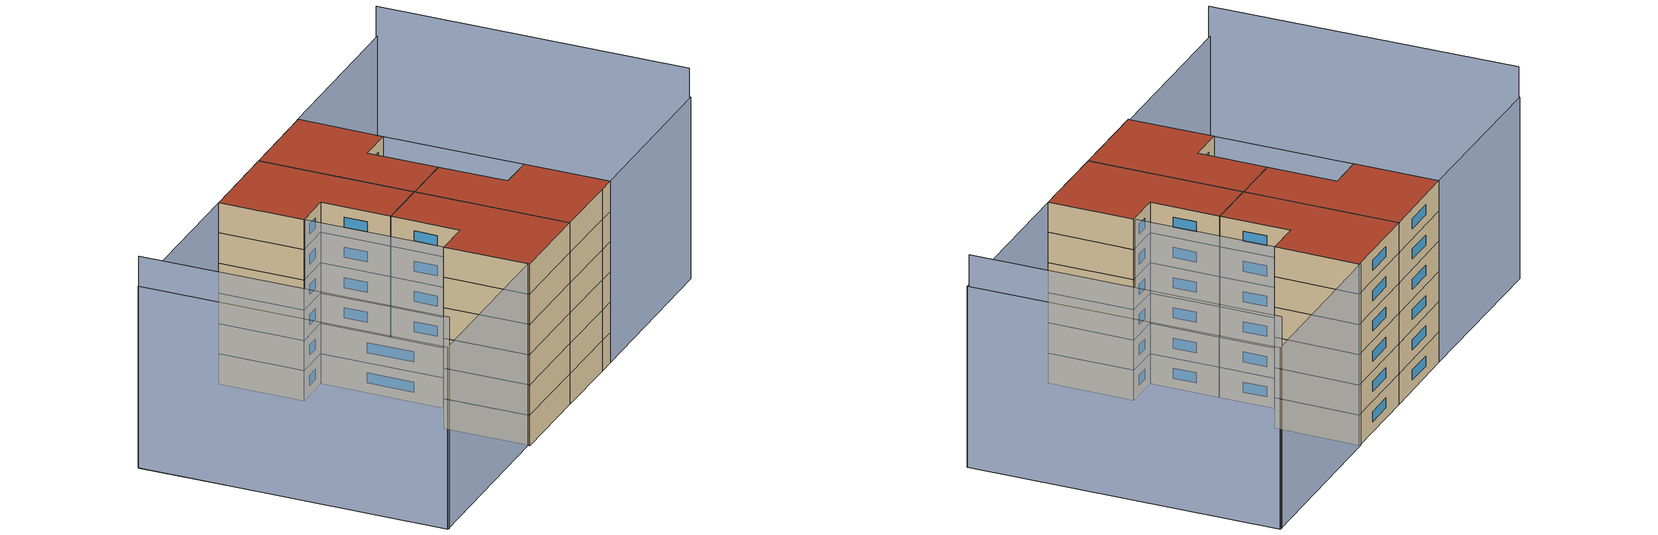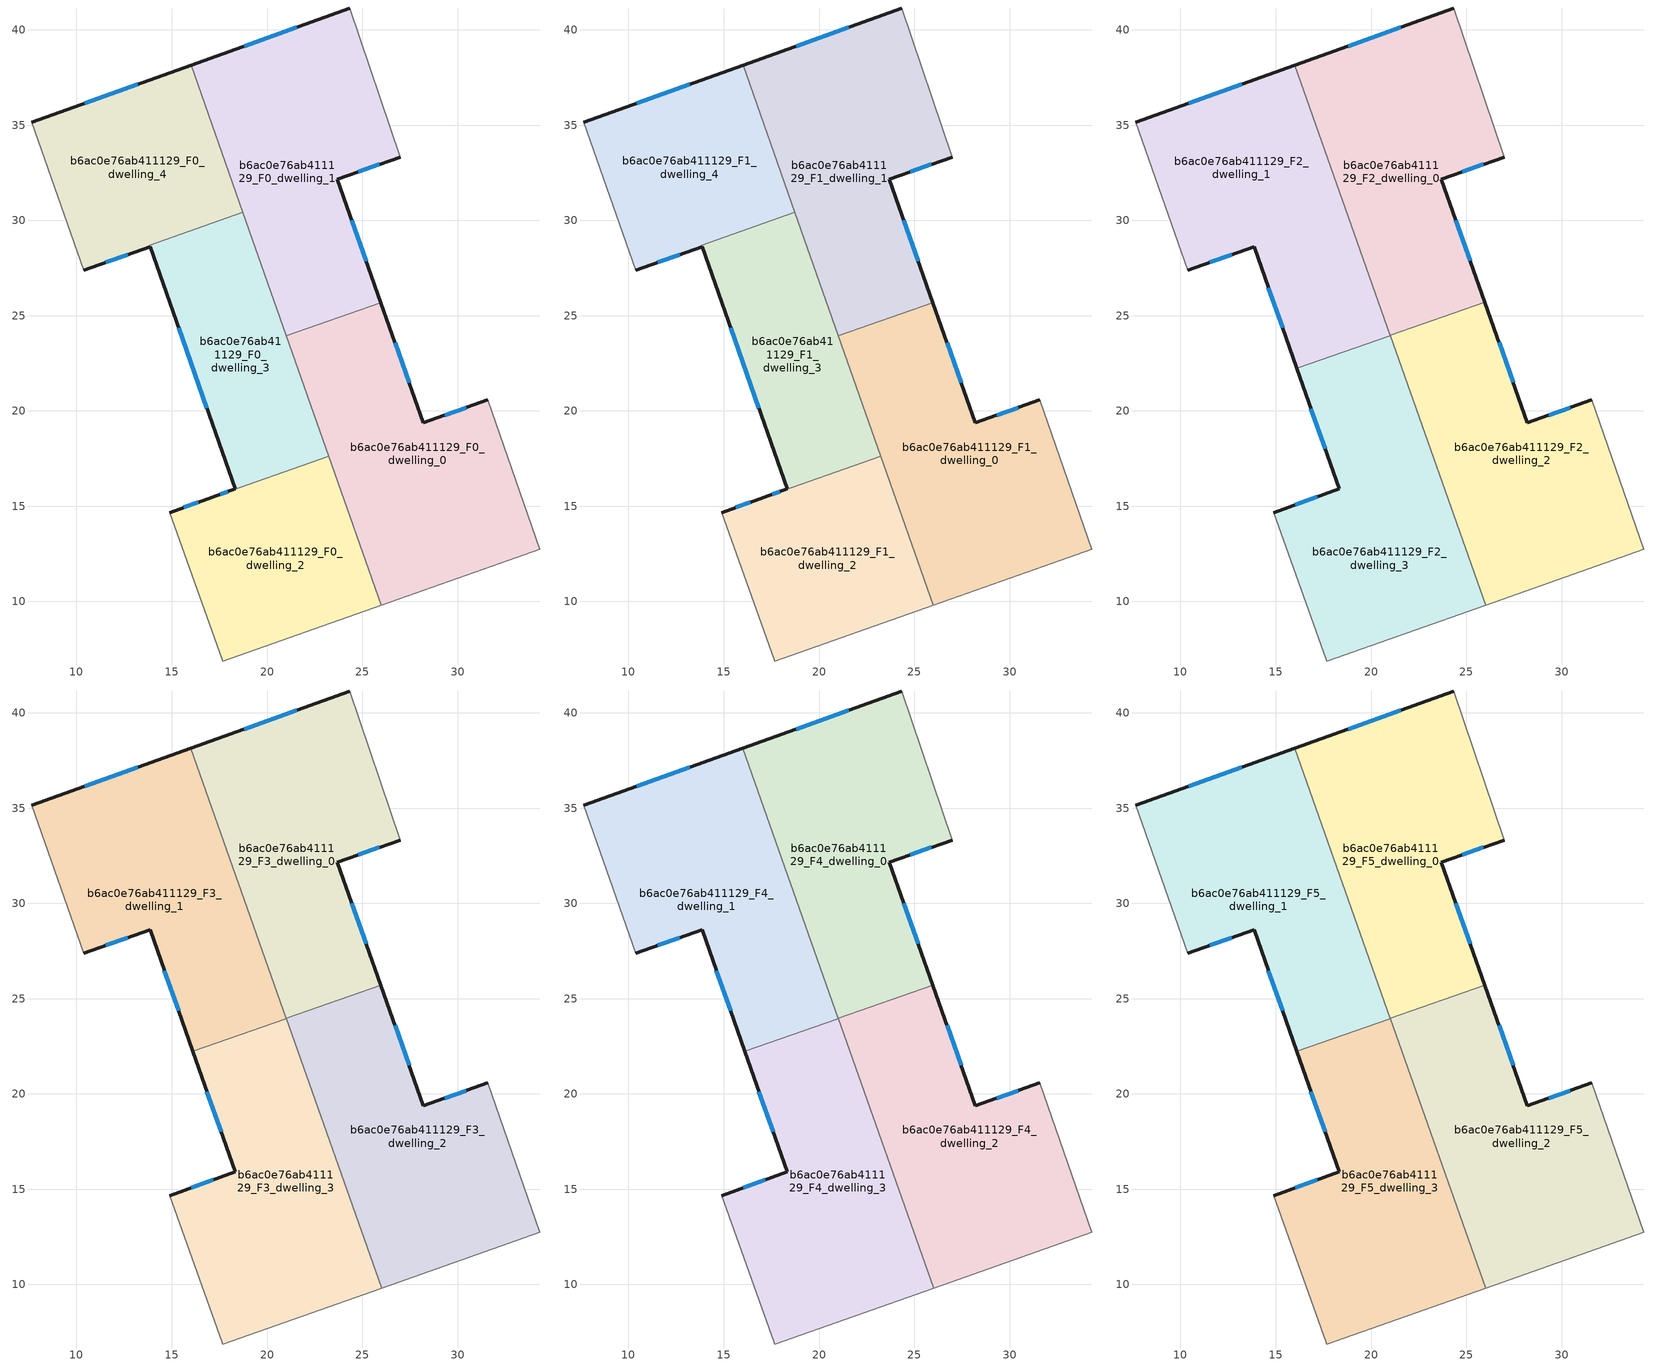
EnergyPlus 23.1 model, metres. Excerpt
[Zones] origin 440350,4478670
b6ac0e76ab411129_F0_dwelling_0
 floor ground (EU_floor_Construction): 31.58,20.58 34.32,12.74 32.68,12.16 26,9.81 21.02,23.94 25.98,25.69 28.21,19.38 z0
 wall outside (EU_wall_Construction): 31.58,20.58 28.21,19.38 25.98,25.69 z0:3
 wall adiabatic (EU_wall_Construction): 26,9.81 32.68,12.16 34.32,12.74 31.58,20.58 z0:3
 wall to b6ac0e76ab411129_F0_dwelling_1 (EU_wall_Construction): 25.98,25.69 21.02,23.94 z0:3
 wall to b6ac0e76ab411129_F0_dwelling_2 (EU_wall_Construction): 23.24,17.63 26,9.81 z0:3
 wall to b6ac0e76ab411129_F0_dwelling_3 (EU_wall_Construction): 21.02,23.94 23.24,17.63 z0:3
 window (EU_Window_Construction): 27.46,21.49 26.72,23.58 / 30.46,20.18 29.34,19.78 z1:2
b6ac0e76ab411129_F0_dwelling_1
 floor ground (EU_floor_Construction): 24.34,41.15 26.98,33.32 23.69,32.17 25.98,25.69 21.02,23.94 16.01,38.15 z0
 wall outside (EU_wall_Construction): 24.34,41.15 16.01,38.15 / 25.98,25.69 23.69,32.17 26.98,33.32 z0:3
 wall adiabatic (EU_wall_Construction): 26.98,33.32 24.34,41.15 z0:3
 wall to b6ac0e76ab411129_F0_dwelling_4 (EU_wall_Construction): 16.01,38.15 18.74,30.43 z0:3
 wall to b6ac0e76ab411129_F0_dwelling_3 (EU_wall_Construction): 18.74,30.43 21.02,23.94 z0:3
 window (EU_Window_Construction): 21.56,40.15 18.8,39.15 / 24.79,32.56 25.88,32.94 / 25.21,27.86 24.45,30 z1:2
b6ac0e76ab411129_F0_dwelling_2
 floor ground (EU_floor_Construction): 23.24,17.63 26,9.81 17.69,6.88 17.63,7.01 14.88,14.67 17.14,15.48 z0
 wall outside (EU_wall_Construction): 17.14,15.48 14.88,14.67 z0:3
 wall to b6ac0e76ab411129_F0_dwelling_3 (EU_wall_Construction): 23.24,17.63 17.14,15.48 z0:3
 wall adiabatic (EU_wall_Construction): 14.88,14.67 17.63,7.01 17.69,6.88 26,9.81 z0:3
 window (EU_Window_Construction): 16.38,15.21 15.64,14.94 z1:2
b6ac0e76ab411129_F0_dwelling_3
 floor ground (EU_floor_Construction): 18.73,30.43 23.24,17.63 17.14,15.48 18.33,15.91 13.87,28.61 13.83,28.7 z0
 wall outside (EU_wall_Construction): 17.14,15.48 18.33,15.91 / 13.87,28.61 18.33,15.91 z0:3
 wall to b6ac0e76ab411129_F0_dwelling_4 (EU_wall_Construction): 13.83,28.7 13.87,28.61 / 18.73,30.43 13.84,28.7 z0:3; 13.84,28.7,2.99 13.84,28.7,0 13.83,28.7,0
 window (EU_Window_Construction): 17.53,15.62 17.93,15.76 / 15.36,24.36 16.84,20.15 z1:2
b6ac0e76ab411129_F0_dwelling_4
 floor ground (EU_floor_Construction): 16.01,38.15 18.73,30.43 13.83,28.7 13.87,28.61 10.38,27.38 7.64,35.14 z0
 wall outside (EU_wall_Construction): 16.01,38.15 7.64,35.14 / 10.38,27.38 13.87,28.61 z0:3
 wall adiabatic (EU_wall_Construction): 7.64,35.14 10.38,27.38 z0:3
 window (EU_Window_Construction): 13.22,37.15 10.44,36.15 / 11.55,27.79 12.7,28.2 z1:2
b6ac0e76ab411129_F1_dwelling_0
 floor to b6ac0e76ab411129_F0_dwelling_0 (EU_floor_Construction): 31.58,20.58 34.32,12.74 32.68,12.16 26,9.81 21.02,23.94 25.98,25.69 28.21,19.38 z3
 wall outside (EU_wall_Construction): 31.58,20.58 28.21,19.38 25.98,25.69 z3:6
 wall adiabatic (EU_wall_Construction): 26,9.81 32.68,12.16 34.32,12.74 31.58,20.58 z3:6
 wall to b6ac0e76ab411129_F1_dwelling_1 (EU_wall_Construction): 25.98,25.69 21.02,23.94 z3:6
 wall to b6ac0e76ab411129_F1_dwelling_2 (EU_wall_Construction): 23.24,17.63 26,9.81 z3:6
 wall to b6ac0e76ab411129_F1_dwelling_3 (EU_wall_Construction): 21.02,23.94 23.24,17.63 z3:6
 window (EU_Window_Construction): 27.46,21.49 26.72,23.58 / 30.46,20.18 29.34,19.78 z4:5
 roof outside (EU_roof_Construction): 26.01,9.81 21.02,23.94 23.24,17.63 z6
b6ac0e76ab411129_F1_dwelling_1
 floor to b6ac0e76ab411129_F0_dwelling_1 (EU_floor_Construction): 24.34,41.15 26.98,33.32 23.69,32.17 25.98,25.69 21.02,23.94 16.01,38.15 z3
 wall outside (EU_wall_Construction): 24.34,41.15 16.01,38.15 / 25.98,25.69 23.69,32.17 26.98,33.32 z3:6
 wall adiabatic (EU_wall_Construction): 26.98,33.32 24.34,41.15 z3:6
 wall to b6ac0e76ab411129_F1_dwelling_4 (EU_wall_Construction): 16.01,38.15 18.74,30.43 z3:6
 wall to b6ac0e76ab411129_F1_dwelling_3 (EU_wall_Construction): 18.74,30.43 21.02,23.94 z3:6
 window (EU_Window_Construction): 21.56,40.15 18.8,39.15 / 24.79,32.56 25.88,32.94 / 25.21,27.86 24.45,30 z4:5
b6ac0e76ab411129_F1_dwelling_2
 floor to b6ac0e76ab411129_F0_dwelling_2 (EU_floor_Construction): 23.24,17.63 26,9.81 17.69,6.88 17.63,7.01 14.88,14.67 17.14,15.48 z3
 wall outside (EU_wall_Construction): 17.14,15.48 14.88,14.67 z3:6
 wall to b6ac0e76ab411129_F1_dwelling_3 (EU_wall_Construction): 23.24,17.63 17.14,15.48 z3:6
 wall adiabatic (EU_wall_Construction): 14.88,14.67 17.63,7.01 17.69,6.88 26,9.81 z3:6
 window (EU_Window_Construction): 16.38,15.21 15.64,14.94 z4:5
b6ac0e76ab411129_F1_dwelling_3
 floor to b6ac0e76ab411129_F0_dwelling_3 (EU_floor_Construction): 18.73,30.43 23.24,17.63 17.14,15.48 18.33,15.91 13.87,28.61 13.84,28.7 z3
 wall outside (EU_wall_Construction): 17.14,15.48 18.33,15.91 / 13.87,28.61 18.33,15.91 z3:6
 wall to b6ac0e76ab411129_F1_dwelling_4 (EU_wall_Construction): 13.83,28.7 13.87,28.61 / 18.73,30.43 13.84,28.7 z3:6; 13.84,28.7,5.99 13.84,28.7,3 13.83,28.7,3
 window (EU_Window_Construction): 17.53,15.62 17.93,15.76 / 15.36,24.36 16.84,20.15 z4:5
 ceiling adiabatic (EU_roof_Construction): 23.24,17.63 18.73,30.43 13.84,28.7 13.87,28.61 18.33,15.91 17.14,15.48 z6
b6ac0e76ab411129_F1_dwelling_4
 floor to b6ac0e76ab411129_F0_dwelling_4 (EU_floor_Construction): 16.01,38.15 18.73,30.43 13.83,28.7 13.87,28.61 10.38,27.38 7.64,35.14 z3
 wall outside (EU_wall_Construction): 16.01,38.15 7.64,35.14 / 10.38,27.38 13.87,28.61 z3:6
 wall adiabatic (EU_wall_Construction): 7.64,35.14 10.38,27.38 z3:6
 window (EU_Window_Construction): 13.22,37.15 10.44,36.15 / 11.55,27.79 12.7,28.2 z4:5
 roof outside (EU_roof_Construction): 18.73,30.42 13.83,28.7 18.73,30.42 16.01,38.15 7.64,35.14 16.01,38.15 z6
b6ac0e76ab411129_F2_dwelling_0
 floor outside (EU_floor_Construction): 16.01,38.15 21.01,23.96 18.73,30.43 z6
 floor to b6ac0e76ab411129_F1_dwelling_1 (EU_floor_Construction): 24.34,41.15 26.98,33.32 23.69,32.17 25.97,25.71 21.01,23.96 16.01,38.15 z6
 floor to b6ac0e76ab411129_F1_dwelling_4 (EU_floor_Construction): 16.01,38.15 18.73,30.43 18.73,30.42 z6
 wall outside (EU_wall_Construction): 24.34,41.15 16.01,38.15 / 25.97,25.71 23.69,32.17 26.98,33.32 z6:9
 wall to b6ac0e76ab411129_F2_dwelling_1 (EU_wall_Construction): 16.01,38.15 21.01,23.96 z6:9
 wall adiabatic (EU_wall_Construction): 26.98,33.32 24.34,41.15 z6:9
 wall to b6ac0e76ab411129_F2_dwelling_2 (EU_wall_Construction): 21.02,23.96 25.97,25.71 z6:9
 wall to b6ac0e76ab411129_F2_dwelling_3 (EU_wall_Construction): 21.01,23.96 21.02,23.96 z6:9
 window (EU_Window_Construction): 21.56,40.15 18.79,39.15 / 24.79,32.56 25.88,32.94 / 25.21,27.87 24.45,30.01 z7:8
b6ac0e76ab411129_F2_dwelling_1
 floor to b6ac0e76ab411129_F1_dwelling_4 (EU_floor_Construction): 16.01,38.15 18.73,30.42 13.83,28.7 13.87,28.61 10.38,27.38 7.64,35.14 z6
 floor adiabatic (EU_floor_Construction): 18.73,30.42 21.01,23.96 16.11,22.23 13.87,28.61 13.84,28.7 z6
 wall outside (EU_wall_Construction): 16.01,38.15 7.64,35.14 / 10.38,27.38 13.87,28.61 16.11,22.23 z6:9
 wall adiabatic (EU_wall_Construction): 7.64,35.14 10.38,27.38 z6:9
 wall to b6ac0e76ab411129_F2_dwelling_3 (EU_wall_Construction): 16.11,22.23 21.01,23.96 z6:9
 window (EU_Window_Construction): 13.21,37.14 10.44,36.15 / 14.61,26.48 15.36,24.36 / 11.55,27.79 12.7,28.2 z7:8
b6ac0e76ab411129_F2_dwelling_2
 floor to b6ac0e76ab411129_F1_dwelling_0 (EU_floor_Construction): 31.58,20.58 34.32,12.74 32.68,12.16 26.01,9.81 21.03,23.94 25.98,25.69 28.21,19.38 z6
 floor to b6ac0e76ab411129_F1_dwelling_1 (EU_floor_Construction): 25.97,25.71 25.98,25.69 21.03,23.94 21.02,23.96 z6
 wall outside (EU_wall_Construction): 31.58,20.58 28.21,19.38 25.97,25.71 z6:9
 wall adiabatic (EU_wall_Construction): 26.01,9.81 32.68,12.16 34.32,12.74 31.58,20.58 z6:9
 wall to b6ac0e76ab411129_F2_dwelling_3 (EU_wall_Construction): 21.02,23.96 26.01,9.81 z6:9
 window (EU_Window_Construction): 27.46,21.5 26.72,23.59 / 30.46,20.18 29.34,19.78 z7:8
b6ac0e76ab411129_F2_dwelling_3
 floor outside (EU_floor_Construction): 21.02,23.94 22.65,19.33 21.02,23.96 26.01,9.81 z6
 floor to b6ac0e76ab411129_F1_dwelling_2 (EU_floor_Construction): 23.24,17.63 26,9.81 17.69,6.88 17.63,7.01 14.88,14.67 17.15,15.49 z6
 floor to b6ac0e76ab411129_F1_dwelling_0 (EU_floor_Construction): 21.02,23.94 26.01,9.81 23.24,17.63 z6
 floor adiabatic (EU_floor_Construction): 21.01,23.96 23.24,17.63 17.15,15.49 18.33,15.91 16.11,22.23 z6
 wall outside (EU_wall_Construction): 16.11,22.23 18.33,15.91 14.88,14.67 z6:9
 wall adiabatic (EU_wall_Construction): 14.88,14.67 17.63,7.01 17.69,6.88 26.01,9.81 z6:9
 window (EU_Window_Construction): 17.18,15.49 16.03,15.08 / 16.85,20.12 17.58,18.02 z7:8
b6ac0e76ab411129_F3_dwelling_0
 floor to b6ac0e76ab411129_F2_dwelling_0 (EU_floor_Construction): 24.34,41.15 26.98,33.32 23.69,32.17 25.97,25.71 21.01,23.96 16.01,38.15 z9
 wall outside (EU_wall_Construction): 24.34,41.15 16.01,38.15 / 25.97,25.71 23.69,32.17 26.98,33.32 z9:12
 wall to b6ac0e76ab411129_F3_dwelling_1 (EU_wall_Construction): 16.01,38.15 21.01,23.96 z9:12
 wall adiabatic (EU_wall_Construction): 26.98,33.32 24.34,41.15 z9:12
 wall to b6ac0e76ab411129_F3_dwelling_2 (EU_wall_Construction): 21.02,23.96 25.97,25.71 z9:12
 wall to b6ac0e76ab411129_F3_dwelling_3 (EU_wall_Construction): 21.01,23.96 21.02,23.96 z9:12
 window (EU_Window_Construction): 21.56,40.15 18.79,39.15 / 24.79,32.56 25.88,32.94 / 25.21,27.87 24.45,30.01 z10:11
b6ac0e76ab411129_F3_dwelling_1
 floor to b6ac0e76ab411129_F2_dwelling_1 (EU_floor_Construction): 16.01,38.15 21.01,23.96 16.11,22.23 13.87,28.61 10.38,27.38 7.64,35.14 z9
 wall outside (EU_wall_Construction): 16.01,38.15 7.64,35.14 / 10.38,27.38 13.87,28.61 16.11,22.23 z9:12
 wall adiabatic (EU_wall_Construction): 7.64,35.14 10.38,27.38 z9:12
 wall to b6ac0e76ab411129_F3_dwelling_3 (EU_wall_Construction): 16.11,22.23 21.01,23.96 z9:12
 window (EU_Window_Construction): 13.21,37.14 10.44,36.15 / 14.61,26.48 15.36,24.36 / 11.55,27.79 12.7,28.2 z10:11
b6ac0e76ab411129_F3_dwelling_2
 floor to b6ac0e76ab411129_F2_dwelling_2 (EU_floor_Construction): 31.58,20.58 34.32,12.74 32.68,12.16 26.01,9.81 21.02,23.96 25.97,25.71 28.21,19.38 z9
 wall outside (EU_wall_Construction): 31.58,20.58 28.21,19.38 25.97,25.71 z9:12
 wall adiabatic (EU_wall_Construction): 26.01,9.81 32.68,12.16 34.32,12.74 31.58,20.58 z9:12
 wall to b6ac0e76ab411129_F3_dwelling_3 (EU_wall_Construction): 21.02,23.96 26.01,9.81 z9:12
 window (EU_Window_Construction): 27.46,21.5 26.72,23.59 / 30.46,20.18 29.34,19.78 z10:11
b6ac0e76ab411129_F3_dwelling_3
 floor to b6ac0e76ab411129_F2_dwelling_3 (EU_floor_Construction): 21.02,23.96 26.01,9.81 17.69,6.88 17.63,7.01 14.88,14.67 18.33,15.91 16.11,22.23 z9
 wall outside (EU_wall_Construction): 16.11,22.23 18.33,15.91 14.88,14.67 z9:12
 wall adiabatic (EU_wall_Construction): 14.88,14.67 17.63,7.01 17.69,6.88 26.01,9.81 z9:12
 window (EU_Window_Construction): 17.18,15.49 16.03,15.08 / 16.85,20.12 17.58,18.02 z10:11
b6ac0e76ab411129_F4_dwelling_0
 floor to b6ac0e76ab411129_F3_dwelling_0 (EU_floor_Construction): 24.34,41.15 26.98,33.32 23.69,32.17 25.97,25.71 21.01,23.96 16.01,38.15 z12
 wall outside (EU_wall_Construction): 24.34,41.15 16.01,38.15 / 25.97,25.71 23.69,32.17 26.98,33.32 z12:15
 wall to b6ac0e76ab411129_F4_dwelling_1 (EU_wall_Construction): 16.01,38.15 21.01,23.96 z12:15
 wall adiabatic (EU_wall_Construction): 26.98,33.32 24.34,41.15 z12:15
 wall to b6ac0e76ab411129_F4_dwelling_2 (EU_wall_Construction): 21.02,23.96 25.97,25.71 z12:15
 wall to b6ac0e76ab411129_F4_dwelling_3 (EU_wall_Construction): 21.01,23.96 21.02,23.96 z12:15
 window (EU_Window_Construction): 21.56,40.15 18.79,39.15 / 24.79,32.56 25.88,32.94 / 25.21,27.87 24.45,30.01 z13:14
b6ac0e76ab411129_F4_dwelling_1
 floor to b6ac0e76ab411129_F3_dwelling_1 (EU_floor_Construction): 16.01,38.15 21.01,23.96 16.11,22.23 13.87,28.61 10.38,27.38 7.64,35.14 z12
 wall outside (EU_wall_Construction): 16.01,38.15 7.64,35.14 / 10.38,27.38 13.87,28.61 16.11,22.23 z12:15
 wall adiabatic (EU_wall_Construction): 7.64,35.14 10.38,27.38 z12:15
 wall to b6ac0e76ab411129_F4_dwelling_3 (EU_wall_Construction): 16.11,22.23 21.01,23.96 z12:15
 window (EU_Window_Construction): 13.21,37.14 10.44,36.15 / 14.61,26.48 15.36,24.36 / 11.55,27.79 12.7,28.2 z13:14
b6ac0e76ab411129_F4_dwelling_2
 floor to b6ac0e76ab411129_F3_dwelling_2 (EU_floor_Construction): 31.58,20.58 34.32,12.74 32.68,12.16 26.01,9.81 21.02,23.96 25.97,25.71 28.21,19.38 z12
 wall outside (EU_wall_Construction): 31.58,20.58 28.21,19.38 25.97,25.71 z12:15
 wall adiabatic (EU_wall_Construction): 26.01,9.81 32.68,12.16 34.32,12.74 31.58,20.58 z12:15
 wall to b6ac0e76ab411129_F4_dwelling_3 (EU_wall_Construction): 21.02,23.96 26.01,9.81 z12:15
 window (EU_Window_Construction): 27.46,21.5 26.72,23.59 / 30.46,20.18 29.34,19.78 z13:14
b6ac0e76ab411129_F4_dwelling_3
 floor to b6ac0e76ab411129_F3_dwelling_3 (EU_floor_Construction): 21.02,23.96 26.01,9.81 17.69,6.88 17.63,7.01 14.88,14.67 18.33,15.91 16.11,22.23 z12
 wall outside (EU_wall_Construction): 16.11,22.23 18.33,15.91 14.88,14.67 z12:15
 wall adiabatic (EU_wall_Construction): 14.88,14.67 17.63,7.01 17.69,6.88 26.01,9.81 z12:15
 window (EU_Window_Construction): 17.18,15.49 16.03,15.08 / 16.85,20.12 17.58,18.02 z13:14
b6ac0e76ab411129_F5_dwelling_0
 floor to b6ac0e76ab411129_F4_dwelling_0 (EU_floor_Construction): 24.34,41.15 26.98,33.32 23.69,32.17 25.97,25.71 21.01,23.96 16.01,38.15 z15
 wall outside (EU_wall_Construction): 24.34,41.15 16.01,38.15 / 25.97,25.71 23.69,32.17 26.98,33.32 z15:18
 wall to b6ac0e76ab411129_F5_dwelling_1 (EU_wall_Construction): 16.01,38.15 21.01,23.96 z15:18
 wall adiabatic (EU_wall_Construction): 26.98,33.32 24.34,41.15 z15:18
 wall to b6ac0e76ab411129_F5_dwelling_2 (EU_wall_Construction): 21.02,23.96 25.97,25.71 z15:18
 wall to b6ac0e76ab411129_F5_dwelling_3 (EU_wall_Construction): 21.01,23.96 21.02,23.96 z15:18
 window (EU_Window_Construction): 21.56,40.15 18.79,39.15 / 24.79,32.56 25.88,32.94 / 25.21,27.87 24.45,30.01 z16:17
 roof outside (EU_roof_Construction): 25.97,25.71 23.69,32.17 26.98,33.32 24.34,41.15 16.01,38.15 21.01,23.96 z18
b6ac0e76ab411129_F5_dwelling_1
 floor to b6ac0e76ab411129_F4_dwelling_1 (EU_floor_Construction): 16.01,38.15 21.01,23.96 16.11,22.23 13.87,28.61 10.38,27.38 7.64,35.14 z15
 wall outside (EU_wall_Construction): 16.01,38.15 7.64,35.14 / 10.38,27.38 13.87,28.61 16.11,22.23 z15:18
 wall adiabatic (EU_wall_Construction): 7.64,35.14 10.38,27.38 z15:18
 wall to b6ac0e76ab411129_F5_dwelling_3 (EU_wall_Construction): 16.11,22.23 21.01,23.96 z15:18
 window (EU_Window_Construction): 13.21,37.14 10.44,36.15 / 14.61,26.48 15.36,24.36 / 11.55,27.79 12.7,28.2 z16:17
 roof outside (EU_roof_Construction): 21.01,23.96 16.01,38.15 7.64,35.14 10.38,27.38 13.87,28.61 16.11,22.23 z18
b6ac0e76ab411129_F5_dwelling_2
 floor to b6ac0e76ab411129_F4_dwelling_2 (EU_floor_Construction): 31.58,20.58 34.32,12.74 32.68,12.16 26.01,9.81 21.02,23.96 25.97,25.71 28.21,19.38 z15
 wall outside (EU_wall_Construction): 31.58,20.58 28.21,19.38 25.97,25.71 z15:18
 wall adiabatic (EU_wall_Construction): 26.01,9.81 32.68,12.16 34.32,12.74 31.58,20.58 z15:18
 wall to b6ac0e76ab411129_F5_dwelling_3 (EU_wall_Construction): 21.02,23.96 26.01,9.81 z15:18
 window (EU_Window_Construction): 27.46,21.5 26.72,23.59 / 30.46,20.18 29.34,19.78 z16:17
 roof outside (EU_roof_Construction): 32.68,12.16 34.32,12.74 31.58,20.58 28.21,19.38 25.97,25.71 21.02,23.96 26.01,9.81 z18
b6ac0e76ab411129_F5_dwelling_3
 floor to b6ac0e76ab411129_F4_dwelling_3 (EU_floor_Construction): 21.02,23.96 26.01,9.81 17.69,6.88 17.63,7.01 14.88,14.67 18.33,15.91 16.11,22.23 z15
 wall outside (EU_wall_Construction): 16.11,22.23 18.33,15.91 14.88,14.67 z15:18
 wall adiabatic (EU_wall_Construction): 14.88,14.67 17.63,7.01 17.69,6.88 26.01,9.81 z15:18
 window (EU_Window_Construction): 17.18,15.49 16.03,15.08 / 16.85,20.12 17.58,18.02 z16:17
 roof outside (EU_roof_Construction): 26.01,9.81 21.02,23.96 16.11,22.23 18.33,15.91 14.88,14.67 17.63,7.01 17.69,6.88 z18
shading: 34.32,12.74 24.18,41.16 / 24.18,41.16 41.05,47.18 / 41.05,47.18 51.18,18.75 / 51.18,18.75 34.32,12.74 / 17.65,7.02 0.84,1.04 / 0.84,1.04 -9.17,29.16 / -9.17,29.16 7.64,35.14 / 7.64,35.14 17.65,7.02 z0:18; 50.9,18.69 40.85,47.21 / -9.14,29.09 0.95,0.93 z0:21
[Building]
EU S2 Campaign: North Axis=0; Terrain=City; Solar Distribution=FullExterior
[Site:Location]
Madrid: Latitude=40.5; Longitude=-3.5; Time Zone=1; Elevation=609
[SizingPeriod:WeatherFileDays]
AnnualSizingPeriod: Begin Month=1; Begin Day of Month=1; End Month=12; End Day of Month=31; Day of Week for Start Day=Monday; Use Weather File Daylight Saving Period=No; Use Weather File Rain and Snow Indicators=No
[MATERIAL]
EU_InternalMass_Material: Roughness=MediumRough; Thickness=0.1; Conductivity=1; Density=1800; Specific Heat=900; Thermal Absorptance=0.9; Solar Absorptance=0.7; Visible Absorptance=0.7
[MATERIAL:NOMASS] Roughness=MediumRough; Thermal Absorptance=0.9; Solar Absorptance=0.7; Visible Absorptance=0.7
Name | Thermal Resistance
EU_wall_NoMass | 0.459673
EU_roof_NoMass | 0.495815
EU_floor_NoMass | 0.788942
[WINDOWMATERIAL:SIMPLEGLAZINGSYSTEM]
EU_Window_SimpleGlazing: UFactor=4.26103; Solar Heat Gain Coefficient=0.85; Visible Transmittance=0.85
[CONSTRUCTION]
EU_wall_Construction: EU_wall_NoMass
EU_roof_Construction: EU_roof_NoMass
EU_floor_Construction: EU_floor_NoMass
EU_InternalMass_Construction: EU_InternalMass_Material
EU_Window_Construction: EU_Window_SimpleGlazing
[ZONE] Type=1; Multiplier=1; Ceiling Height=autocalculate; Floor Area=autocalculate; Part of Total Floor Area=Yes
Name | Volume
b6ac0e76ab411129_F0_dwelling_0; b6ac0e76ab411129_F1_dwelling_0 | 325.347
b6ac0e76ab411129_F2_dwelling_0; b6ac0e76ab411129_F3_dwelling_0; b6ac0e76ab411129_F4_dwelling_0; b6ac0e76ab411129_F5_dwelling_0 | 325.337
b6ac0e76ab411129_F0_dwelling_1; b6ac0e76ab411129_F1_dwelling_1 | 325.336
b6ac0e76ab411129_F2_dwelling_1; b6ac0e76ab411129_F3_dwelling_1; b6ac0e76ab411129_F4_dwelling_1; b6ac0e76ab411129_F5_dwelling_1 | 325.349
b6ac0e76ab411129_F0_dwelling_2; b6ac0e76ab411129_F1_dwelling_2 | 220.156
b6ac0e76ab411129_F2_dwelling_2; b6ac0e76ab411129_F3_dwelling_2; b6ac0e76ab411129_F4_dwelling_2; b6ac0e76ab411129_F5_dwelling_2 | 325.358
b6ac0e76ab411129_F0_dwelling_3 | 211.75
b6ac0e76ab411129_F1_dwelling_3 | 211.756
b6ac0e76ab411129_F2_dwelling_3; b6ac0e76ab411129_F3_dwelling_3; b6ac0e76ab411129_F4_dwelling_3; b6ac0e76ab411129_F5_dwelling_3 | 325.354
b6ac0e76ab411129_F0_dwelling_4; b6ac0e76ab411129_F1_dwelling_4 | 218.804
[INTERNALMASS] Construction=EU_InternalMass_Construction
Name | Zone or ZoneList | Surface Area
b6ac0e76ab411129_F0_dwelling_0_EU_InternalMass | b6ac0e76ab411129_F0_dwelling_0 | 108.449
b6ac0e76ab411129_F0_dwelling_1_EU_InternalMass | b6ac0e76ab411129_F0_dwelling_1 | 108.445
b6ac0e76ab411129_F0_dwelling_2_EU_InternalMass | b6ac0e76ab411129_F0_dwelling_2 | 73.3854
b6ac0e76ab411129_F0_dwelling_3_EU_InternalMass | b6ac0e76ab411129_F0_dwelling_3 | 70.584
b6ac0e76ab411129_F0_dwelling_4_EU_InternalMass | b6ac0e76ab411129_F0_dwelling_4 | 72.9344
b6ac0e76ab411129_F1_dwelling_0_EU_InternalMass | b6ac0e76ab411129_F1_dwelling_0 | 108.449
b6ac0e76ab411129_F1_dwelling_1_EU_InternalMass | b6ac0e76ab411129_F1_dwelling_1 | 108.445
b6ac0e76ab411129_F1_dwelling_2_EU_InternalMass | b6ac0e76ab411129_F1_dwelling_2 | 73.3854
b6ac0e76ab411129_F1_dwelling_3_EU_InternalMass | b6ac0e76ab411129_F1_dwelling_3 | 70.584
b6ac0e76ab411129_F1_dwelling_4_EU_InternalMass | b6ac0e76ab411129_F1_dwelling_4 | 72.9344
b6ac0e76ab411129_F2_dwelling_0_EU_InternalMass | b6ac0e76ab411129_F2_dwelling_0 | 108.446
b6ac0e76ab411129_F2_dwelling_1_EU_InternalMass | b6ac0e76ab411129_F2_dwelling_1 | 108.45
b6ac0e76ab411129_F2_dwelling_2_EU_InternalMass | b6ac0e76ab411129_F2_dwelling_2 | 108.453
b6ac0e76ab411129_F2_dwelling_3_EU_InternalMass | b6ac0e76ab411129_F2_dwelling_3 | 108.451
b6ac0e76ab411129_F3_dwelling_0_EU_InternalMass | b6ac0e76ab411129_F3_dwelling_0 | 108.446
b6ac0e76ab411129_F3_dwelling_1_EU_InternalMass | b6ac0e76ab411129_F3_dwelling_1 | 108.45
b6ac0e76ab411129_F3_dwelling_2_EU_InternalMass | b6ac0e76ab411129_F3_dwelling_2 | 108.453
b6ac0e76ab411129_F3_dwelling_3_EU_InternalMass | b6ac0e76ab411129_F3_dwelling_3 | 108.451
b6ac0e76ab411129_F4_dwelling_0_EU_InternalMass | b6ac0e76ab411129_F4_dwelling_0 | 108.446
b6ac0e76ab411129_F4_dwelling_1_EU_InternalMass | b6ac0e76ab411129_F4_dwelling_1 | 108.45
b6ac0e76ab411129_F4_dwelling_2_EU_InternalMass | b6ac0e76ab411129_F4_dwelling_2 | 108.453
b6ac0e76ab411129_F4_dwelling_3_EU_InternalMass | b6ac0e76ab411129_F4_dwelling_3 | 108.451
b6ac0e76ab411129_F5_dwelling_0_EU_InternalMass | b6ac0e76ab411129_F5_dwelling_0 | 108.446
b6ac0e76ab411129_F5_dwelling_1_EU_InternalMass | b6ac0e76ab411129_F5_dwelling_1 | 108.45
b6ac0e76ab411129_F5_dwelling_2_EU_InternalMass | b6ac0e76ab411129_F5_dwelling_2 | 108.453
b6ac0e76ab411129_F5_dwelling_3_EU_InternalMass | b6ac0e76ab411129_F5_dwelling_3 | 108.451
[OTHEREQUIPMENT] Fuel Type=Electricity; Design Level Calculation Method=Watts/Area; Power per Zone Floor Area=1; Fraction Latent=0; Fraction Radiant=0; Fraction Lost=0; Carbon Dioxide Generation Rate=0; EndUse Subcategory=EU_Step8_InternalGains
Name | Zone or ZoneList or Space or SpaceList | Schedule
EU_Step8_InternalGain_b6ac0e76ab411129_F0_dwelling_0_f000 | b6ac0e76ab411129_F0_dwelling_0 | EU_Step8_GainSchedule_b6ac0e76ab411129_F0_dwelling_0_f000
EU_Step8_InternalGain_b6ac0e76ab411129_F0_dwelling_1_f000 | b6ac0e76ab411129_F0_dwelling_1 | EU_Step8_GainSchedule_b6ac0e76ab411129_F0_dwelling_1_f000
EU_Step8_InternalGain_b6ac0e76ab411129_F0_dwelling_2_f000 | b6ac0e76ab411129_F0_dwelling_2 | EU_Step8_GainSchedule_b6ac0e76ab411129_F0_dwelling_2_f000
EU_Step8_InternalGain_b6ac0e76ab411129_F0_dwelling_3_f000 | b6ac0e76ab411129_F0_dwelling_3 | EU_Step8_GainSchedule_b6ac0e76ab411129_F0_dwelling_3_f000
EU_Step8_InternalGain_b6ac0e76ab411129_F0_dwelling_4_f000 | b6ac0e76ab411129_F0_dwelling_4 | EU_Step8_GainSchedule_b6ac0e76ab411129_F0_dwelling_4_f000
EU_Step8_InternalGain_b6ac0e76ab411129_F1_dwelling_0_f000 | b6ac0e76ab411129_F1_dwelling_0 | EU_Step8_GainSchedule_b6ac0e76ab411129_F1_dwelling_0_f000
EU_Step8_InternalGain_b6ac0e76ab411129_F1_dwelling_1_f000 | b6ac0e76ab411129_F1_dwelling_1 | EU_Step8_GainSchedule_b6ac0e76ab411129_F1_dwelling_1_f000
EU_Step8_InternalGain_b6ac0e76ab411129_F1_dwelling_2_f000 | b6ac0e76ab411129_F1_dwelling_2 | EU_Step8_GainSchedule_b6ac0e76ab411129_F1_dwelling_2_f000
EU_Step8_InternalGain_b6ac0e76ab411129_F1_dwelling_3_f000 | b6ac0e76ab411129_F1_dwelling_3 | EU_Step8_GainSchedule_b6ac0e76ab411129_F1_dwelling_3_f000
EU_Step8_InternalGain_b6ac0e76ab411129_F1_dwelling_4_f000 | b6ac0e76ab411129_F1_dwelling_4 | EU_Step8_GainSchedule_b6ac0e76ab411129_F1_dwelling_4_f000
EU_Step8_InternalGain_b6ac0e76ab411129_F2_dwelling_0_f000 | b6ac0e76ab411129_F2_dwelling_0 | EU_Step8_GainSchedule_b6ac0e76ab411129_F2_dwelling_0_f000
EU_Step8_InternalGain_b6ac0e76ab411129_F2_dwelling_1_f000 | b6ac0e76ab411129_F2_dwelling_1 | EU_Step8_GainSchedule_b6ac0e76ab411129_F2_dwelling_1_f000
EU_Step8_InternalGain_b6ac0e76ab411129_F2_dwelling_2_f000 | b6ac0e76ab411129_F2_dwelling_2 | EU_Step8_GainSchedule_b6ac0e76ab411129_F2_dwelling_2_f000
EU_Step8_InternalGain_b6ac0e76ab411129_F2_dwelling_3_f000 | b6ac0e76ab411129_F2_dwelling_3 | EU_Step8_GainSchedule_b6ac0e76ab411129_F2_dwelling_3_f000
EU_Step8_InternalGain_b6ac0e76ab411129_F3_dwelling_0_f000 | b6ac0e76ab411129_F3_dwelling_0 | EU_Step8_GainSchedule_b6ac0e76ab411129_F3_dwelling_0_f000
EU_Step8_InternalGain_b6ac0e76ab411129_F3_dwelling_1_f000 | b6ac0e76ab411129_F3_dwelling_1 | EU_Step8_GainSchedule_b6ac0e76ab411129_F3_dwelling_1_f000
EU_Step8_InternalGain_b6ac0e76ab411129_F3_dwelling_2_f000 | b6ac0e76ab411129_F3_dwelling_2 | EU_Step8_GainSchedule_b6ac0e76ab411129_F3_dwelling_2_f000
EU_Step8_InternalGain_b6ac0e76ab411129_F3_dwelling_3_f000 | b6ac0e76ab411129_F3_dwelling_3 | EU_Step8_GainSchedule_b6ac0e76ab411129_F3_dwelling_3_f000
EU_Step8_InternalGain_b6ac0e76ab411129_F4_dwelling_0_f000 | b6ac0e76ab411129_F4_dwelling_0 | EU_Step8_GainSchedule_b6ac0e76ab411129_F4_dwelling_0_f000
EU_Step8_InternalGain_b6ac0e76ab411129_F4_dwelling_1_f000 | b6ac0e76ab411129_F4_dwelling_1 | EU_Step8_GainSchedule_b6ac0e76ab411129_F4_dwelling_1_f000
EU_Step8_InternalGain_b6ac0e76ab411129_F4_dwelling_2_f000 | b6ac0e76ab411129_F4_dwelling_2 | EU_Step8_GainSchedule_b6ac0e76ab411129_F4_dwelling_2_f000
EU_Step8_InternalGain_b6ac0e76ab411129_F4_dwelling_3_f000 | b6ac0e76ab411129_F4_dwelling_3 | EU_Step8_GainSchedule_b6ac0e76ab411129_F4_dwelling_3_f000
EU_Step8_InternalGain_b6ac0e76ab411129_F5_dwelling_0_f000 | b6ac0e76ab411129_F5_dwelling_0 | EU_Step8_GainSchedule_b6ac0e76ab411129_F5_dwelling_0_f000
EU_Step8_InternalGain_b6ac0e76ab411129_F5_dwelling_1_f000 | b6ac0e76ab411129_F5_dwelling_1 | EU_Step8_GainSchedule_b6ac0e76ab411129_F5_dwelling_1_f000
EU_Step8_InternalGain_b6ac0e76ab411129_F5_dwelling_2_f000 | b6ac0e76ab411129_F5_dwelling_2 | EU_Step8_GainSchedule_b6ac0e76ab411129_F5_dwelling_2_f000
EU_Step8_InternalGain_b6ac0e76ab411129_F5_dwelling_3_f000 | b6ac0e76ab411129_F5_dwelling_3 | EU_Step8_GainSchedule_b6ac0e76ab411129_F5_dwelling_3_f000
[ZONEVENTILATION:DESIGNFLOWRATE] Schedule=EU_AlwaysOn; Design Flow Rate Calculation Method=AirChanges/Hour; Air Changes per Hour=0.719161; Ventilation Type=Natural; Fan Pressure Rise=0; Fan Total Efficiency=1; Constant Term Coefficient=1; Temperature Term Coefficient=0; Velocity Term Coefficient=0; Velocity Squared Term Coefficient=0; Minimum Indoor Temperature=-100; Maximum Indoor Temperature=100; Delta Temperature=-100; Minimum Outdoor Temperature=-100; Maximum Outdoor Temperature=100; Maximum Wind Speed=40
Name | Zone or ZoneList or Space or SpaceList
EU_ConstantAir_b6ac0e76ab411129_F0_dwelling_0 | b6ac0e76ab411129_F0_dwelling_0
EU_ConstantAir_b6ac0e76ab411129_F0_dwelling_1 | b6ac0e76ab411129_F0_dwelling_1
EU_ConstantAir_b6ac0e76ab411129_F0_dwelling_2 | b6ac0e76ab411129_F0_dwelling_2
EU_ConstantAir_b6ac0e76ab411129_F0_dwelling_3 | b6ac0e76ab411129_F0_dwelling_3
EU_ConstantAir_b6ac0e76ab411129_F0_dwelling_4 | b6ac0e76ab411129_F0_dwelling_4
EU_ConstantAir_b6ac0e76ab411129_F1_dwelling_0 | b6ac0e76ab411129_F1_dwelling_0
EU_ConstantAir_b6ac0e76ab411129_F1_dwelling_1 | b6ac0e76ab411129_F1_dwelling_1
EU_ConstantAir_b6ac0e76ab411129_F1_dwelling_2 | b6ac0e76ab411129_F1_dwelling_2
EU_ConstantAir_b6ac0e76ab411129_F1_dwelling_3 | b6ac0e76ab411129_F1_dwelling_3
EU_ConstantAir_b6ac0e76ab411129_F1_dwelling_4 | b6ac0e76ab411129_F1_dwelling_4
EU_ConstantAir_b6ac0e76ab411129_F2_dwelling_0 | b6ac0e76ab411129_F2_dwelling_0
EU_ConstantAir_b6ac0e76ab411129_F2_dwelling_1 | b6ac0e76ab411129_F2_dwelling_1
EU_ConstantAir_b6ac0e76ab411129_F2_dwelling_2 | b6ac0e76ab411129_F2_dwelling_2
EU_ConstantAir_b6ac0e76ab411129_F2_dwelling_3 | b6ac0e76ab411129_F2_dwelling_3
EU_ConstantAir_b6ac0e76ab411129_F3_dwelling_0 | b6ac0e76ab411129_F3_dwelling_0
EU_ConstantAir_b6ac0e76ab411129_F3_dwelling_1 | b6ac0e76ab411129_F3_dwelling_1
EU_ConstantAir_b6ac0e76ab411129_F3_dwelling_2 | b6ac0e76ab411129_F3_dwelling_2
EU_ConstantAir_b6ac0e76ab411129_F3_dwelling_3 | b6ac0e76ab411129_F3_dwelling_3
EU_ConstantAir_b6ac0e76ab411129_F4_dwelling_0 | b6ac0e76ab411129_F4_dwelling_0
EU_ConstantAir_b6ac0e76ab411129_F4_dwelling_1 | b6ac0e76ab411129_F4_dwelling_1
EU_ConstantAir_b6ac0e76ab411129_F4_dwelling_2 | b6ac0e76ab411129_F4_dwelling_2
EU_ConstantAir_b6ac0e76ab411129_F4_dwelling_3 | b6ac0e76ab411129_F4_dwelling_3
EU_ConstantAir_b6ac0e76ab411129_F5_dwelling_0 | b6ac0e76ab411129_F5_dwelling_0
EU_ConstantAir_b6ac0e76ab411129_F5_dwelling_1 | b6ac0e76ab411129_F5_dwelling_1
EU_ConstantAir_b6ac0e76ab411129_F5_dwelling_2 | b6ac0e76ab411129_F5_dwelling_2
EU_ConstantAir_b6ac0e76ab411129_F5_dwelling_3 | b6ac0e76ab411129_F5_dwelling_3
[HVACTEMPLATE:THERMOSTAT] Constant Heating Setpoint=20; Constant Cooling Setpoint=50
EU_HeatOnly_b6ac0e76ab411129_F0_dwelling_0; EU_HeatOnly_b6ac0e76ab411129_F0_dwelling_1; EU_HeatOnly_b6ac0e76ab411129_F0_dwelling_2; EU_HeatOnly_b6ac0e76ab411129_F0_dwelling_3; EU_HeatOnly_b6ac0e76ab411129_F0_dwelling_4; EU_HeatOnly_b6ac0e76ab411129_F1_dwelling_0; EU_HeatOnly_b6ac0e76ab411129_F1_dwelling_1; EU_HeatOnly_b6ac0e76ab411129_F1_dwelling_2; EU_HeatOnly_b6ac0e76ab411129_F1_dwelling_3; EU_HeatOnly_b6ac0e76ab411129_F1_dwelling_4; EU_HeatOnly_b6ac0e76ab411129_F2_dwelling_0; EU_HeatOnly_b6ac0e76ab411129_F2_dwelling_1; EU_HeatOnly_b6ac0e76ab411129_F2_dwelling_2; EU_HeatOnly_b6ac0e76ab411129_F2_dwelling_3; EU_HeatOnly_b6ac0e76ab411129_F3_dwelling_0; EU_HeatOnly_b6ac0e76ab411129_F3_dwelling_1; EU_HeatOnly_b6ac0e76ab411129_F3_dwelling_2; EU_HeatOnly_b6ac0e76ab411129_F3_dwelling_3; EU_HeatOnly_b6ac0e76ab411129_F4_dwelling_0; EU_HeatOnly_b6ac0e76ab411129_F4_dwelling_1; EU_HeatOnly_b6ac0e76ab411129_F4_dwelling_2; EU_HeatOnly_b6ac0e76ab411129_F4_dwelling_3; EU_HeatOnly_b6ac0e76ab411129_F5_dwelling_0; EU_HeatOnly_b6ac0e76ab411129_F5_dwelling_1; EU_HeatOnly_b6ac0e76ab411129_F5_dwelling_2; EU_HeatOnly_b6ac0e76ab411129_F5_dwelling_3
[HVACTEMPLATE:ZONE:IDEALLOADSAIRSYSTEM] System Availability Schedule=EU_AlwaysOn; Maximum Heating Supply Air Temperature=50; Minimum Cooling Supply Air Temperature=13; Maximum Heating Supply Air Humidity Ratio=0.0156; Minimum Cooling Supply Air Humidity Ratio=0.0077; Heating Limit=NoLimit; Cooling Limit=NoLimit; Heating Availability Schedule=EU_AlwaysOn; Cooling Availability Schedule=EU_CoolingOff; Dehumidification Control Type=ConstantSensibleHeatRatio; Cooling Sensible Heat Ratio=0.7; Dehumidification Setpoint=60; Humidification Control Type=None; Humidification Setpoint=30; Outdoor Air Method=None; Outdoor Air Flow Rate per Person=0.00944; Outdoor Air Flow Rate per Zone Floor Area=0; Outdoor Air Flow Rate per Zone=0; Demand Controlled Ventilation Type=None; Outdoor Air Economizer Type=NoEconomizer; Heat Recovery Type=None; Sensible Heat Recovery Effectiveness=0.7; Latent Heat Recovery Effectiveness=0.65
Name | Template Thermostat
b6ac0e76ab411129_F0_dwelling_0 | EU_HeatOnly_b6ac0e76ab411129_F0_dwelling_0
b6ac0e76ab411129_F0_dwelling_1 | EU_HeatOnly_b6ac0e76ab411129_F0_dwelling_1
b6ac0e76ab411129_F0_dwelling_2 | EU_HeatOnly_b6ac0e76ab411129_F0_dwelling_2
b6ac0e76ab411129_F0_dwelling_3 | EU_HeatOnly_b6ac0e76ab411129_F0_dwelling_3
b6ac0e76ab411129_F0_dwelling_4 | EU_HeatOnly_b6ac0e76ab411129_F0_dwelling_4
b6ac0e76ab411129_F1_dwelling_0 | EU_HeatOnly_b6ac0e76ab411129_F1_dwelling_0
b6ac0e76ab411129_F1_dwelling_1 | EU_HeatOnly_b6ac0e76ab411129_F1_dwelling_1
b6ac0e76ab411129_F1_dwelling_2 | EU_HeatOnly_b6ac0e76ab411129_F1_dwelling_2
b6ac0e76ab411129_F1_dwelling_3 | EU_HeatOnly_b6ac0e76ab411129_F1_dwelling_3
b6ac0e76ab411129_F1_dwelling_4 | EU_HeatOnly_b6ac0e76ab411129_F1_dwelling_4
b6ac0e76ab411129_F2_dwelling_0 | EU_HeatOnly_b6ac0e76ab411129_F2_dwelling_0
b6ac0e76ab411129_F2_dwelling_1 | EU_HeatOnly_b6ac0e76ab411129_F2_dwelling_1
b6ac0e76ab411129_F2_dwelling_2 | EU_HeatOnly_b6ac0e76ab411129_F2_dwelling_2
b6ac0e76ab411129_F2_dwelling_3 | EU_HeatOnly_b6ac0e76ab411129_F2_dwelling_3
b6ac0e76ab411129_F3_dwelling_0 | EU_HeatOnly_b6ac0e76ab411129_F3_dwelling_0
b6ac0e76ab411129_F3_dwelling_1 | EU_HeatOnly_b6ac0e76ab411129_F3_dwelling_1
b6ac0e76ab411129_F3_dwelling_2 | EU_HeatOnly_b6ac0e76ab411129_F3_dwelling_2
b6ac0e76ab411129_F3_dwelling_3 | EU_HeatOnly_b6ac0e76ab411129_F3_dwelling_3
b6ac0e76ab411129_F4_dwelling_0 | EU_HeatOnly_b6ac0e76ab411129_F4_dwelling_0
b6ac0e76ab411129_F4_dwelling_1 | EU_HeatOnly_b6ac0e76ab411129_F4_dwelling_1
b6ac0e76ab411129_F4_dwelling_2 | EU_HeatOnly_b6ac0e76ab411129_F4_dwelling_2
b6ac0e76ab411129_F4_dwelling_3 | EU_HeatOnly_b6ac0e76ab411129_F4_dwelling_3
b6ac0e76ab411129_F5_dwelling_0 | EU_HeatOnly_b6ac0e76ab411129_F5_dwelling_0
b6ac0e76ab411129_F5_dwelling_1 | EU_HeatOnly_b6ac0e76ab411129_F5_dwelling_1
b6ac0e76ab411129_F5_dwelling_2 | EU_HeatOnly_b6ac0e76ab411129_F5_dwelling_2
b6ac0e76ab411129_F5_dwelling_3 | EU_HeatOnly_b6ac0e76ab411129_F5_dwelling_3
[SIZING:ZONE] Zone Cooling Design Supply Air Temperature Input Method=SupplyAirTemperature; Zone Cooling Design Supply Air Temperature=13; Zone Heating Design Supply Air Temperature Input Method=SupplyAirTemperature; Zone Heating Design Supply Air Temperature=50; Zone Cooling Design Supply Air Humidity Ratio=0.008; Zone Heating Design Supply Air Humidity Ratio=0.008; Cooling Design Air Flow Method=DesignDay; Cooling Design Air Flow Rate=0; Cooling Minimum Air Flow per Zone Floor Area=0.000762; Cooling Minimum Air Flow=0; Cooling Minimum Air Flow Fraction=0.2; Heating Design Air Flow Method=DesignDay; Heating Design Air Flow Rate=0; Heating Maximum Air Flow per Zone Floor Area=0.002032; Heating Maximum Air Flow=0.141576; Heating Maximum Air Flow Fraction=0.3; Account for Dedicated Outdoor Air System=No; Dedicated Outdoor Air System Control Strategy=NeutralSupplyAir; Dedicated Outdoor Air Low Setpoint Temperature for Design=autosize; Dedicated Outdoor Air High Setpoint Temperature for Design=autosize; Zone Load Sizing Method=Sensible Load Only No Latent Load; Zone Latent Cooling Design Supply Air Humidity Ratio Input Method=HumidityRatioDifference; Zone Cooling Design Supply Air Humidity Ratio Difference=0.005; Zone Latent Heating Design Supply Air Humidity Ratio Input Method=HumidityRatioDifference; Zone Humidification Design Supply Air Humidity Ratio Difference=0.005
b6ac0e76ab411129_F0_dwelling_0; b6ac0e76ab411129_F0_dwelling_1; b6ac0e76ab411129_F0_dwelling_2; b6ac0e76ab411129_F0_dwelling_3; b6ac0e76ab411129_F0_dwelling_4; b6ac0e76ab411129_F1_dwelling_0; b6ac0e76ab411129_F1_dwelling_1; b6ac0e76ab411129_F1_dwelling_2; b6ac0e76ab411129_F1_dwelling_3; b6ac0e76ab411129_F1_dwelling_4; b6ac0e76ab411129_F2_dwelling_0; b6ac0e76ab411129_F2_dwelling_1; b6ac0e76ab411129_F2_dwelling_2; b6ac0e76ab411129_F2_dwelling_3; b6ac0e76ab411129_F3_dwelling_0; b6ac0e76ab411129_F3_dwelling_1; b6ac0e76ab411129_F3_dwelling_2; b6ac0e76ab411129_F3_dwelling_3; b6ac0e76ab411129_F4_dwelling_0; b6ac0e76ab411129_F4_dwelling_1; b6ac0e76ab411129_F4_dwelling_2; b6ac0e76ab411129_F4_dwelling_3; b6ac0e76ab411129_F5_dwelling_0; b6ac0e76ab411129_F5_dwelling_1; b6ac0e76ab411129_F5_dwelling_2; b6ac0e76ab411129_F5_dwelling_3
[SCHEDULE:CONSTANT]
Name | Hourly Value
EU_AlwaysOn | 1
EU_CoolingOff | 0
[SCHEDULE:FILE] Column Number=1; Rows to Skip at Top=0; Number of Hours of Data=8760; Column Separator=Comma; Interpolate to Timestep=No; Minutes per Item=60; Adjust Schedule for Daylight Savings=Yes
Name | File
EU_Step8_GainSchedule_b6ac0e76ab411129_F0_dwelling_0_f000 | ../../schedules/b6ac0e76ab411129/b6ac0e76ab411129_F0_dwelling_0_f000_gain.csv
EU_Step8_GainSchedule_b6ac0e76ab411129_F0_dwelling_1_f000 | ../../schedules/b6ac0e76ab411129/b6ac0e76ab411129_F0_dwelling_1_f000_gain.csv
EU_Step8_GainSchedule_b6ac0e76ab411129_F0_dwelling_2_f000 | ../../schedules/b6ac0e76ab411129/b6ac0e76ab411129_F0_dwelling_2_f000_gain.csv
EU_Step8_GainSchedule_b6ac0e76ab411129_F0_dwelling_3_f000 | ../../schedules/b6ac0e76ab411129/b6ac0e76ab411129_F0_dwelling_3_f000_gain.csv
EU_Step8_GainSchedule_b6ac0e76ab411129_F0_dwelling_4_f000 | ../../schedules/b6ac0e76ab411129/b6ac0e76ab411129_F0_dwelling_4_f000_gain.csv
EU_Step8_GainSchedule_b6ac0e76ab411129_F1_dwelling_0_f000 | ../../schedules/b6ac0e76ab411129/b6ac0e76ab411129_F1_dwelling_0_f000_gain.csv
EU_Step8_GainSchedule_b6ac0e76ab411129_F1_dwelling_1_f000 | ../../schedules/b6ac0e76ab411129/b6ac0e76ab411129_F1_dwelling_1_f000_gain.csv
EU_Step8_GainSchedule_b6ac0e76ab411129_F1_dwelling_2_f000 | ../../schedules/b6ac0e76ab411129/b6ac0e76ab411129_F1_dwelling_2_f000_gain.csv
EU_Step8_GainSchedule_b6ac0e76ab411129_F1_dwelling_3_f000 | ../../schedules/b6ac0e76ab411129/b6ac0e76ab411129_F1_dwelling_3_f000_gain.csv
EU_Step8_GainSchedule_b6ac0e76ab411129_F1_dwelling_4_f000 | ../../schedules/b6ac0e76ab411129/b6ac0e76ab411129_F1_dwelling_4_f000_gain.csv
EU_Step8_GainSchedule_b6ac0e76ab411129_F2_dwelling_0_f000 | ../../schedules/b6ac0e76ab411129/b6ac0e76ab411129_F2_dwelling_0_f000_gain.csv
EU_Step8_GainSchedule_b6ac0e76ab411129_F2_dwelling_1_f000 | ../../schedules/b6ac0e76ab411129/b6ac0e76ab411129_F2_dwelling_1_f000_gain.csv
EU_Step8_GainSchedule_b6ac0e76ab411129_F2_dwelling_2_f000 | ../../schedules/b6ac0e76ab411129/b6ac0e76ab411129_F2_dwelling_2_f000_gain.csv
EU_Step8_GainSchedule_b6ac0e76ab411129_F2_dwelling_3_f000 | ../../schedules/b6ac0e76ab411129/b6ac0e76ab411129_F2_dwelling_3_f000_gain.csv
EU_Step8_GainSchedule_b6ac0e76ab411129_F3_dwelling_0_f000 | ../../schedules/b6ac0e76ab411129/b6ac0e76ab411129_F3_dwelling_0_f000_gain.csv
EU_Step8_GainSchedule_b6ac0e76ab411129_F3_dwelling_1_f000 | ../../schedules/b6ac0e76ab411129/b6ac0e76ab411129_F3_dwelling_1_f000_gain.csv
EU_Step8_GainSchedule_b6ac0e76ab411129_F3_dwelling_2_f000 | ../../schedules/b6ac0e76ab411129/b6ac0e76ab411129_F3_dwelling_2_f000_gain.csv
EU_Step8_GainSchedule_b6ac0e76ab411129_F3_dwelling_3_f000 | ../../schedules/b6ac0e76ab411129/b6ac0e76ab411129_F3_dwelling_3_f000_gain.csv
EU_Step8_GainSchedule_b6ac0e76ab411129_F4_dwelling_0_f000 | ../../schedules/b6ac0e76ab411129/b6ac0e76ab411129_F4_dwelling_0_f000_gain.csv
EU_Step8_GainSchedule_b6ac0e76ab411129_F4_dwelling_1_f000 | ../../schedules/b6ac0e76ab411129/b6ac0e76ab411129_F4_dwelling_1_f000_gain.csv
EU_Step8_GainSchedule_b6ac0e76ab411129_F4_dwelling_2_f000 | ../../schedules/b6ac0e76ab411129/b6ac0e76ab411129_F4_dwelling_2_f000_gain.csv
EU_Step8_GainSchedule_b6ac0e76ab411129_F4_dwelling_3_f000 | ../../schedules/b6ac0e76ab411129/b6ac0e76ab411129_F4_dwelling_3_f000_gain.csv
EU_Step8_GainSchedule_b6ac0e76ab411129_F5_dwelling_0_f000 | ../../schedules/b6ac0e76ab411129/b6ac0e76ab411129_F5_dwelling_0_f000_gain.csv
EU_Step8_GainSchedule_b6ac0e76ab411129_F5_dwelling_1_f000 | ../../schedules/b6ac0e76ab411129/b6ac0e76ab411129_F5_dwelling_1_f000_gain.csv
EU_Step8_GainSchedule_b6ac0e76ab411129_F5_dwelling_2_f000 | ../../schedules/b6ac0e76ab411129/b6ac0e76ab411129_F5_dwelling_2_f000_gain.csv
EU_Step8_GainSchedule_b6ac0e76ab411129_F5_dwelling_3_f000 | ../../schedules/b6ac0e76ab411129/b6ac0e76ab411129_F5_dwelling_3_f000_gain.csv
